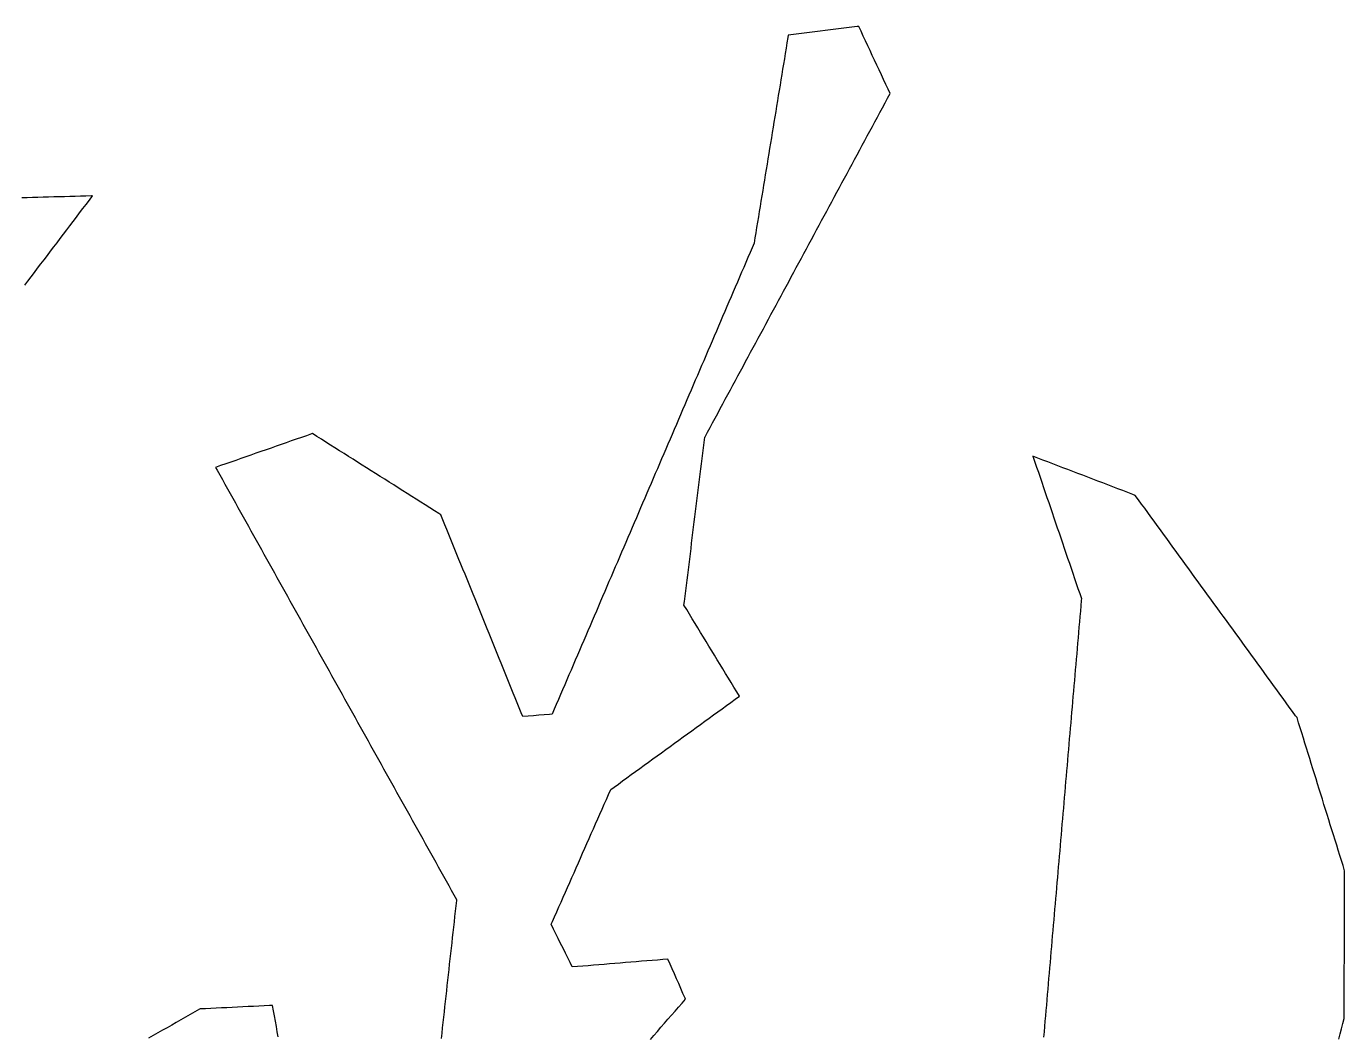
# Model space of a CAD drawing. Header units: millimetres. Extents: x 230 to 3347, y 514 to 5196.
# Drawn here: x 2617.4 to 2864, y 3527.3 to 3716.2 of the extents above; entities that cross this region are included whole.
import ezdxf

# ---------------------------------------------------------------- set-up
doc = ezdxf.new("R2010")
doc.units = ezdxf.units.MM
doc.layers.add('ALL_ISLANDS', color=7, linetype='Continuous')
doc.layers.add('OUTLINE_ISLAND_01', color=7, linetype='Continuous')

msp = doc.modelspace()

# ---------------------------------------------------------------- linework, layer by layer
at = {"layer": 'ALL_ISLANDS'}
for points in [[(2734.1385, 3526.5544), (2734.7946, 3527.309), (2735.4507, 3528.0637), (2736.1068, 3528.8183), (2736.763, 3529.573), (2737.4191, 3530.3276), (2738.0752, 3531.0823), (2738.7314, 3531.8369), (2739.3875, 3532.5916), (2740.0436, 3533.3462), (2740.6997, 3534.1009), (2740.6312, 3534.2561), (2740.2271, 3535.1709), (2739.8231, 3536.0856), (2739.4191, 3537.0004), (2739.0151, 3537.9151), (2738.611, 3538.8299), (2738.207, 3539.7446), (2737.803, 3540.6594), (2737.3989, 3541.5741), (2736.4458, 3541.4961), (2735.4491, 3541.4146), (2734.4525, 3541.3331), (2733.4558, 3541.2516), (2732.4591, 3541.17), (2731.4625, 3541.0885), (2730.4658, 3541.007), (2729.4691, 3540.9255), (2728.4724, 3540.8439), (2727.4758, 3540.7624), (2726.4791, 3540.6809), (2725.4824, 3540.5993), (2724.4858, 3540.5178), (2723.4891, 3540.4363), (2722.4924, 3540.3548), (2721.4958, 3540.2732), (2720.4991, 3540.1917), (2719.5024, 3540.1102), (2719.1026, 3540.9234), (2718.6615, 3541.8208), (2718.2203, 3542.7182), (2717.7791, 3543.6157), (2717.3379, 3544.5131), (2716.8968, 3545.4105), (2716.4556, 3546.3079), (2716.0144, 3547.2053), (2715.5733, 3548.1028), (2715.7979, 3548.6117), (2716.2019, 3549.5265), (2716.6058, 3550.4413), (2717.0097, 3551.356), (2717.4136, 3552.2708), (2717.8175, 3553.1856), (2718.2214, 3554.1004), (2718.6253, 3555.0152), (2719.0292, 3555.93), (2719.4331, 3556.8448), (2719.8371, 3557.7596), (2720.241, 3558.6744), (2720.6449, 3559.5892), (2721.0488, 3560.504), (2721.4527, 3561.4188), (2721.8566, 3562.3336), (2722.2605, 3563.2484), (2722.6644, 3564.1632), (2723.0683, 3565.078), (2723.4723, 3565.9928), (2723.8762, 3566.9076), (2724.2801, 3567.8224), (2724.684, 3568.7372), (2725.0879, 3569.652), (2725.4918, 3570.5668), (2725.8957, 3571.4816), (2726.2996, 3572.3964), (2726.7035, 3573.3112), (2727.3207, 3573.7596), (2728.1298, 3574.3473), (2728.9389, 3574.935), (2729.7479, 3575.5227), (2730.557, 3576.1104), (2731.3661, 3576.6981), (2732.1751, 3577.2859), (2732.9842, 3577.8736), (2733.7933, 3578.4613), (2734.6023, 3579.049), (2735.4114, 3579.6367), (2736.2205, 3580.2244), (2737.0295, 3580.8122), (2737.8386, 3581.3999), (2738.6477, 3581.9876), (2739.4567, 3582.5753), (2740.2658, 3583.163), (2741.0749, 3583.7508), (2741.8839, 3584.3385), (2742.693, 3584.9262), (2743.5021, 3585.5139), (2744.3111, 3586.1016), (2745.1202, 3586.6893), (2745.9293, 3587.2771), (2746.7383, 3587.8648), (2747.5474, 3588.4525), (2748.3565, 3589.0402), (2749.1655, 3589.6279), (2749.9746, 3590.2156), (2750.7837, 3590.8034), (2750.2863, 3591.6205), (2749.7663, 3592.4747), (2749.2464, 3593.3289), (2748.7264, 3594.183), (2748.2064, 3595.0372), (2747.6865, 3595.8914), (2747.1665, 3596.7456), (2746.6465, 3597.5998), (2746.1266, 3598.454), (2745.6066, 3599.3082), (2745.0866, 3600.1624), (2744.5667, 3601.0166), (2744.0467, 3601.8707), (2743.5267, 3602.7249), (2743.0068, 3603.5791), (2742.4868, 3604.4333), (2741.9669, 3605.2875), (2741.4469, 3606.1417), (2740.9269, 3606.9959), (2740.407, 3607.8501), (2740.4901, 3608.5177), (2740.6136, 3609.51), (2740.7372, 3610.5023), (2740.8607, 3611.4947), (2740.9843, 3612.487), (2741.1078, 3613.4794), (2741.2314, 3614.4717), (2741.3549, 3615.464), (2741.4785, 3616.4564), (2741.602, 3617.4487), (2741.7256, 3618.4411), (2741.8491, 3619.4334), (2741.9727, 3620.4257), (2742.0962, 3621.4181), (2742.2197, 3622.4104), (2742.3433, 3623.4027), (2742.4668, 3624.3951), (2742.5904, 3625.3874), (2742.7139, 3626.3798), (2742.8375, 3627.3721), (2742.961, 3628.3644), (2743.0846, 3629.3568), (2743.2081, 3630.3491), (2743.3317, 3631.3415), (2743.4552, 3632.3338), (2743.5788, 3633.3261), (2743.7023, 3634.3185), (2743.8259, 3635.3108), (2743.9494, 3636.3032), (2744.073, 3637.2955), (2744.1965, 3638.2878), (2744.32, 3639.2802), (2744.3491, 3639.334), (2744.8235, 3640.2143), (2745.2979, 3641.0947), (2745.7723, 3641.975), (2746.2467, 3642.8553), (2746.721, 3643.7356), (2747.1954, 3644.6159), (2747.6698, 3645.4962), (2748.1442, 3646.3765), (2748.6186, 3647.2568), (2749.093, 3648.1371), (2749.5674, 3649.0175), (2750.0418, 3649.8978), (2750.5162, 3650.7781), (2750.9906, 3651.6584), (2751.465, 3652.5387), (2751.9394, 3653.419), (2752.4138, 3654.2993), (2752.8882, 3655.1796), (2753.3626, 3656.06), (2753.837, 3656.9403), (2754.3114, 3657.8206), (2754.7858, 3658.7009), (2755.2602, 3659.5812), (2755.7346, 3660.4615), (2756.209, 3661.3418), (2756.6833, 3662.2221), (2757.1577, 3663.1025), (2757.6321, 3663.9828), (2758.1065, 3664.8631), (2758.5809, 3665.7434), (2759.0553, 3666.6237), (2759.5297, 3667.504), (2760.0041, 3668.3843), (2760.4785, 3669.2646), (2760.9529, 3670.1449), (2761.4273, 3671.0253), (2761.9017, 3671.9056), (2762.3761, 3672.7859), (2762.8505, 3673.6662), (2763.3249, 3674.5465), (2763.7993, 3675.4268), (2764.2737, 3676.3071), (2764.7481, 3677.1874), (2765.2225, 3678.0678), (2765.6969, 3678.9481), (2766.1712, 3679.8284), (2766.6456, 3680.7087), (2767.12, 3681.589), (2767.5944, 3682.4693), (2768.0688, 3683.3496), (2768.5432, 3684.2299), (2769.0176, 3685.1103), (2769.492, 3685.9906), (2769.9664, 3686.8709), (2770.4408, 3687.7512), (2770.9152, 3688.6315), (2771.3896, 3689.5118), (2771.864, 3690.3921), (2772.3384, 3691.2724), (2772.8128, 3692.1528), (2773.2872, 3693.0331), (2773.7616, 3693.9134), (2774.236, 3694.7937), (2774.7104, 3695.674), (2775.1848, 3696.5543), (2775.6592, 3697.4346), (2776.1335, 3698.3149), (2776.6079, 3699.1952), (2777.0823, 3700.0756), (2777.5567, 3700.9559), (2778.0311, 3701.8362), (2778.5055, 3702.7165), (2778.9799, 3703.5968), (2778.6087, 3704.3932), (2778.1861, 3705.2995), (2777.7636, 3706.2059), (2777.3411, 3707.1123), (2776.9186, 3708.0186), (2776.4961, 3708.925), (2776.0736, 3709.8313), (2775.651, 3710.7377), (2775.2285, 3711.644), (2774.806, 3712.5504), (2774.3835, 3713.4567), (2773.961, 3714.3631), (2773.5385, 3715.2695), (2773.1159, 3716.1758), (2772.8126, 3716.1378), (2771.8204, 3716.0133), (2770.8282, 3715.8889), (2769.836, 3715.7644), (2768.8437, 3715.64), (2767.8515, 3715.5155), (2766.8593, 3715.3911), (2765.8671, 3715.2667), (2764.8748, 3715.1422), (2763.8826, 3715.0178), (2762.8904, 3714.8933), (2761.8981, 3714.7689), (2760.9059, 3714.6444), (2759.9137, 3714.52), (2759.838, 3714.0586), (2759.676, 3713.0718), (2759.514, 3712.085), (2759.352, 3711.0982), (2759.1901, 3710.1114), (2759.0281, 3709.1247), (2758.8661, 3708.1379), (2758.7042, 3707.1511), (2758.5422, 3706.1643), (2758.3802, 3705.1775), (2758.2182, 3704.1907), (2758.0563, 3703.2039), (2757.8943, 3702.2171), (2757.7323, 3701.2303), (2757.5703, 3700.2435), (2757.4084, 3699.2567), (2757.2464, 3698.2699), (2757.0844, 3697.2831), (2756.9225, 3696.2963), (2756.7605, 3695.3095), (2756.5985, 3694.3227), (2756.4365, 3693.3359), (2756.2746, 3692.3491), (2756.1126, 3691.3623), (2755.9506, 3690.3755), (2755.7886, 3689.3887), (2755.6267, 3688.402), (2755.4647, 3687.4152), (2755.3027, 3686.4284), (2755.1408, 3685.4416), (2754.9788, 3684.4548), (2754.8168, 3683.468), (2754.6548, 3682.4812), (2754.4929, 3681.4944), (2754.3309, 3680.5076), (2754.1689, 3679.5208), (2754.0069, 3678.534), (2753.845, 3677.5472), (2753.683, 3676.5604), (2753.521, 3675.5736), (2753.1625, 3674.7371), (2752.7686, 3673.8179), (2752.3747, 3672.8988), (2751.9807, 3671.9797), (2751.5868, 3671.0605), (2751.1929, 3670.1414), (2750.7989, 3669.2222), (2750.405, 3668.3031), (2750.0111, 3667.3839), (2749.6172, 3666.4648), (2749.2232, 3665.5457), (2748.8293, 3664.6265), (2748.4354, 3663.7074), (2748.0415, 3662.7882), (2747.6475, 3661.8691), (2747.2536, 3660.95), (2746.8597, 3660.0308), (2746.4658, 3659.1117), (2746.0718, 3658.1925), (2745.6779, 3657.2734), (2745.284, 3656.3542), (2744.89, 3655.4351), (2744.4961, 3654.516), (2744.1022, 3653.5968), (2743.7083, 3652.6777), (2743.3143, 3651.7585), (2742.9204, 3650.8394), (2742.5265, 3649.9203), (2742.1326, 3649.0011), (2741.7386, 3648.082), (2741.3447, 3647.1628), (2740.9508, 3646.2437), (2740.5569, 3645.3245), (2740.1629, 3644.4054), (2739.769, 3643.4863), (2739.3751, 3642.5671), (2738.9811, 3641.648), (2738.5872, 3640.7288), (2738.1933, 3639.8097), (2737.7994, 3638.8905), (2737.4054, 3637.9714), (2737.0115, 3637.0523), (2736.6176, 3636.1331), (2736.2237, 3635.214), (2735.8297, 3634.2948), (2735.4358, 3633.3757), (2735.0419, 3632.4566), (2734.648, 3631.5374), (2734.254, 3630.6183), (2733.8601, 3629.6991), (2733.4662, 3628.78), (2733.0723, 3627.8608), (2732.6783, 3626.9417), (2732.2844, 3626.0226), (2731.8905, 3625.1034), (2731.4965, 3624.1843), (2731.1026, 3623.2651), (2730.7087, 3622.346), (2730.3148, 3621.4269), (2729.9208, 3620.5077), (2729.5269, 3619.5886), (2729.133, 3618.6694), (2728.7391, 3617.7503), (2728.3451, 3616.8311), (2727.9512, 3615.912), (2727.5573, 3614.9929), (2727.1634, 3614.0737), (2726.7694, 3613.1546), (2726.3755, 3612.2354), (2725.9816, 3611.3163), (2725.5876, 3610.3971), (2725.1937, 3609.478), (2724.7998, 3608.5589), (2724.4059, 3607.6397), (2724.0119, 3606.7206), (2723.618, 3605.8014), (2723.2241, 3604.8823), (2722.8302, 3603.9632), (2722.4362, 3603.044), (2722.0423, 3602.1249), (2721.6484, 3601.2057), (2721.2545, 3600.2866), (2720.8605, 3599.3674), (2720.4666, 3598.4483), (2720.0727, 3597.5292), (2719.6787, 3596.61), (2719.2848, 3595.6909), (2718.8909, 3594.7717), (2718.497, 3593.8526), (2718.103, 3592.9335), (2717.7091, 3592.0143), (2717.3152, 3591.0952), (2716.9213, 3590.176), (2716.5273, 3589.2569), (2716.1334, 3588.3377), (2715.7395, 3587.4186), (2715.2339, 3587.3787), (2714.237, 3587.3), (2713.2401, 3587.2213), (2712.2432, 3587.1426), (2711.2463, 3587.0638), (2710.2494, 3586.9851), (2709.9665, 3587.6822), (2709.5905, 3588.6088), (2709.2145, 3589.5355), (2708.8385, 3590.4621), (2708.4625, 3591.3887), (2708.0865, 3592.3153), (2707.7105, 3593.2419), (2707.3345, 3594.1686), (2706.9585, 3595.0952), (2706.5825, 3596.0218), (2706.2065, 3596.9484), (2705.8305, 3597.875), (2705.4545, 3598.8017), (2705.0785, 3599.7283), (2704.7025, 3600.6549), (2704.3265, 3601.5815), (2703.9505, 3602.5081), (2703.5745, 3603.4348), (2703.1985, 3604.3614), (2702.8225, 3605.288), (2702.4465, 3606.2146), (2702.0705, 3607.1412), (2701.6945, 3608.0679), (2701.3185, 3608.9945), (2700.9425, 3609.9211), (2700.5665, 3610.8477), (2700.1905, 3611.7743), (2699.8145, 3612.701), (2699.4385, 3613.6276), (2699.0625, 3614.5542), (2698.6865, 3615.4808), (2698.3105, 3616.4074), (2697.9345, 3617.3341), (2697.5585, 3618.2607), (2697.1825, 3619.1873), (2696.8065, 3620.1139), (2696.4305, 3621.0405), (2696.0546, 3621.9672), (2695.6786, 3622.8938), (2695.3026, 3623.8204), (2694.9266, 3624.747), (2694.5514, 3624.9841), (2693.7061, 3625.5184), (2692.8608, 3626.0527), (2692.0155, 3626.587), (2691.1702, 3627.1213), (2690.3249, 3627.6556), (2689.4796, 3628.1899), (2688.6343, 3628.7241), (2687.789, 3629.2584), (2686.9437, 3629.7927), (2686.0984, 3630.327), (2685.2531, 3630.8613), (2684.4078, 3631.3956), (2683.5625, 3631.9299), (2682.7172, 3632.4642), (2681.8719, 3632.9985), (2681.0266, 3633.5327), (2680.1813, 3634.067), (2679.336, 3634.6013), (2678.4907, 3635.1356), (2677.6454, 3635.6699), (2676.8001, 3636.2042), (2675.9548, 3636.7385), (2675.1095, 3637.2728), (2674.2642, 3637.8071), (2673.4189, 3638.3413), (2672.5736, 3638.8756), (2671.7283, 3639.4099), (2670.883, 3639.9442), (2670.7083, 3639.8833), (2669.7641, 3639.5539), (2668.8199, 3639.2245), (2667.8757, 3638.8952), (2666.9315, 3638.5658), (2665.9873, 3638.2364), (2665.0431, 3637.9071), (2664.0989, 3637.5777), (2663.1547, 3637.2483), (2662.2105, 3636.919), (2661.2663, 3636.5896), (2660.3221, 3636.2602), (2659.3778, 3635.9309), (2658.4336, 3635.6015), (2657.4894, 3635.2721), (2656.5452, 3634.9428), (2655.601, 3634.6134), (2654.6568, 3634.2841), (2653.7126, 3633.9547), (2652.7684, 3633.6253), (2653.0597, 3633.1026), (2653.5466, 3632.2291), (2654.0334, 3631.3556), (2654.5202, 3630.4821), (2655.007, 3629.6086), (2655.4939, 3628.7351), (2655.9807, 3627.8616), (2656.4675, 3626.9881), (2656.9543, 3626.1146), (2657.4412, 3625.2411), (2657.928, 3624.3676), (2658.4148, 3623.4941), (2658.9016, 3622.6206), (2659.3885, 3621.7471), (2659.8753, 3620.8736), (2660.3621, 3620.0001), (2660.8489, 3619.1266), (2661.3357, 3618.2531), (2661.8226, 3617.3796), (2662.3094, 3616.5061), (2662.7962, 3615.6326), (2663.283, 3614.7591), (2663.7699, 3613.8856), (2664.2567, 3613.0121), (2664.7435, 3612.1386), (2665.2303, 3611.2651), (2665.7172, 3610.3916), (2666.204, 3609.5181), (2666.6908, 3608.6446), (2667.1776, 3607.7711), (2667.6645, 3606.8976), (2668.1513, 3606.0241), (2668.6381, 3605.1506), (2669.1249, 3604.2771), (2669.6118, 3603.4036), (2670.0986, 3602.5301), (2670.5854, 3601.6566), (2671.0722, 3600.7831), (2671.5591, 3599.9096), (2672.0459, 3599.0361), (2672.5327, 3598.1626), (2673.0195, 3597.2891), (2673.5064, 3596.4156), (2673.9932, 3595.5421), (2674.48, 3594.6686), (2674.9668, 3593.7951), (2675.4537, 3592.9216), (2675.9405, 3592.0481), (2676.4273, 3591.1746), (2676.9141, 3590.3011), (2677.4009, 3589.4276), (2677.8878, 3588.5541), (2678.3746, 3587.6806), (2678.8614, 3586.8071), (2679.3482, 3585.9336), (2679.8351, 3585.0601), (2680.3219, 3584.1866), (2680.8087, 3583.3131), (2681.2955, 3582.4396), (2681.7824, 3581.5661), (2682.2692, 3580.6926), (2682.756, 3579.8191), (2683.2428, 3578.9456), (2683.7297, 3578.0721), (2684.2165, 3577.1986), (2684.7033, 3576.3251), (2685.1901, 3575.4516), (2685.677, 3574.5781), (2686.1638, 3573.7046), (2686.6506, 3572.8311), (2687.1374, 3571.9576), (2687.6243, 3571.0841), (2688.1111, 3570.2106), (2688.5979, 3569.3371), (2689.0847, 3568.4636), (2689.5716, 3567.5901), (2690.0584, 3566.7166), (2690.5452, 3565.8431), (2691.032, 3564.9696), (2691.5189, 3564.0961), (2692.0057, 3563.2226), (2692.4925, 3562.3491), (2692.9793, 3561.4756), (2693.4661, 3560.6021), (2693.953, 3559.7286), (2694.4398, 3558.8551), (2694.9266, 3557.9816), (2695.4134, 3557.1081), (2695.9003, 3556.2346), (2696.3871, 3555.3611), (2696.8739, 3554.4876), (2697.3607, 3553.6141), (2697.8476, 3552.7406), (2697.8273, 3552.5574), (2697.7171, 3551.5635), (2697.607, 3550.5695), (2697.4969, 3549.5756), (2697.3868, 3548.5817), (2697.2767, 3547.5878), (2697.1666, 3546.5939), (2697.0564, 3545.6), (2696.9463, 3544.606), (2696.8362, 3543.6121), (2696.7261, 3542.6182), (2696.616, 3541.6243), (2696.5058, 3540.6304), (2696.3957, 3539.6364), (2696.2856, 3538.6425), (2696.1755, 3537.6486), (2696.0654, 3536.6547), (2695.9553, 3535.6608), (2695.8451, 3534.6668), (2695.735, 3533.6729), (2695.6249, 3532.679), (2695.5148, 3531.6851), (2695.4047, 3530.6912), (2695.2946, 3529.6973), (2695.1844, 3528.7033), (2695.0743, 3527.7094), (2694.9642, 3526.7155)], [(2617.0621, 3667.7131), (2617.6663, 3668.5099), (2618.2706, 3669.3066), (2618.8749, 3670.1034), (2619.4792, 3670.9002), (2620.0835, 3671.6969), (2620.6878, 3672.4937), (2621.292, 3673.2905), (2621.8963, 3674.0873), (2622.5006, 3674.884), (2623.1049, 3675.6808), (2623.7092, 3676.4776), (2624.3134, 3677.2743), (2624.9177, 3678.0711), (2625.522, 3678.8679), (2626.1263, 3679.6647), (2626.7306, 3680.4614), (2627.3349, 3681.2582), (2627.9391, 3682.055), (2628.5434, 3682.8517), (2629.1477, 3683.6485), (2629.752, 3684.4453), (2629.5226, 3684.4387), (2628.523, 3684.4099), (2627.5234, 3684.3811), (2626.5238, 3684.3524), (2625.5242, 3684.3236), (2624.5247, 3684.2948), (2623.5251, 3684.2661), (2622.5255, 3684.2373), (2621.5259, 3684.2085), (2620.5263, 3684.1797), (2619.5267, 3684.151), (2618.5271, 3684.1222), (2617.5276, 3684.0934), (2616.528, 3684.0647)], [(2862.9619, 3526.6119), (2863.2054, 3527.5818), (2863.4489, 3528.5517), (2863.6925, 3529.5216), (2863.936, 3530.4915), (2863.938, 3531.1072), (2863.9413, 3532.1072), (2863.9445, 3533.1072), (2863.9478, 3534.1072), (2863.9511, 3535.1072), (2863.9543, 3536.1072), (2863.9576, 3537.1072), (2863.9609, 3538.1072), (2863.9642, 3539.1072), (2863.9674, 3540.1072), (2863.9707, 3541.1072), (2863.974, 3542.1072), (2863.9773, 3543.1072), (2863.9805, 3544.1072), (2863.9838, 3545.1072), (2863.9871, 3546.1072), (2863.9903, 3547.1071), (2863.9936, 3548.1071), (2863.9969, 3549.1071), (2864.0002, 3550.1071), (2864.0034, 3551.1071), (2864.0067, 3552.1071), (2864.01, 3553.1071), (2864.0133, 3554.1071), (2864.0165, 3555.1071), (2864.0198, 3556.1071), (2864.0231, 3557.1071), (2864.0263, 3558.1071), (2864.0192, 3558.1301), (2863.7226, 3559.0851), (2863.426, 3560.0401), (2863.1294, 3560.9952), (2862.8328, 3561.9502), (2862.5362, 3562.9052), (2862.2396, 3563.8602), (2861.943, 3564.8152), (2861.6464, 3565.7702), (2861.3498, 3566.7252), (2861.0532, 3567.6802), (2860.7566, 3568.6352), (2860.46, 3569.5902), (2860.1635, 3570.5452), (2859.8669, 3571.5002), (2859.5703, 3572.4552), (2859.2737, 3573.4102), (2858.9771, 3574.3652), (2858.6805, 3575.3202), (2858.3839, 3576.2752), (2858.0873, 3577.2302), (2857.7907, 3578.1852), (2857.4941, 3579.1402), (2857.1975, 3580.0952), (2856.9009, 3581.0502), (2856.6043, 3582.0052), (2856.3077, 3582.9602), (2856.0111, 3583.9152), (2855.7145, 3584.8702), (2855.4179, 3585.8252), (2855.1213, 3586.7802), (2854.8542, 3587.1474), (2854.2659, 3587.956), (2853.6776, 3588.7646), (2853.0892, 3589.5733), (2852.5009, 3590.3819), (2851.9126, 3591.1905), (2851.3243, 3591.9991), (2850.7359, 3592.8078), (2850.1476, 3593.6164), (2849.5593, 3594.425), (2848.971, 3595.2336), (2848.3826, 3596.0423), (2847.7943, 3596.8509), (2847.206, 3597.6595), (2846.6177, 3598.4681), (2846.0293, 3599.2768), (2845.441, 3600.0854), (2844.8527, 3600.894), (2844.2644, 3601.7026), (2843.676, 3602.5113), (2843.0877, 3603.3199), (2842.4994, 3604.1285), (2841.9111, 3604.9371), (2841.3228, 3605.7458), (2840.7344, 3606.5544), (2840.1461, 3607.363), (2839.5578, 3608.1716), (2838.9695, 3608.9803), (2838.3811, 3609.7889), (2837.7928, 3610.5975), (2837.2045, 3611.4061), (2836.6162, 3612.2148), (2836.0278, 3613.0234), (2835.4395, 3613.832), (2834.8512, 3614.6406), (2834.2629, 3615.4493), (2833.6745, 3616.2579), (2833.0862, 3617.0665), (2832.4979, 3617.8751), (2831.9096, 3618.6838), (2831.3212, 3619.4924), (2830.7329, 3620.301), (2830.1446, 3621.1096), (2829.5563, 3621.9183), (2828.9679, 3622.7269), (2828.3796, 3623.5355), (2827.7913, 3624.3441), (2827.203, 3625.1528), (2826.6146, 3625.9614), (2826.0263, 3626.77), (2825.438, 3627.5786), (2824.8497, 3628.3873), (2824.3804, 3628.5667), (2823.4464, 3628.9238), (2822.5123, 3629.2809), (2821.5782, 3629.638), (2820.6442, 3629.9951), (2819.7101, 3630.3522), (2818.7761, 3630.7093), (2817.842, 3631.0664), (2816.9079, 3631.4235), (2815.9739, 3631.7806), (2815.0398, 3632.1378), (2814.1057, 3632.4949), (2813.1717, 3632.852), (2812.2376, 3633.2091), (2811.3036, 3633.5662), (2810.3695, 3633.9233), (2809.4354, 3634.2804), (2808.5014, 3634.6375), (2807.5673, 3634.9946), (2806.6332, 3635.3517), (2805.6992, 3635.7089), (2805.7474, 3635.5673), (2806.07, 3634.6208), (2806.3925, 3633.6742), (2806.7151, 3632.7277), (2807.0376, 3631.7811), (2807.3602, 3630.8346), (2807.6828, 3629.888), (2808.0053, 3628.9415), (2808.3279, 3627.9949), (2808.6504, 3627.0484), (2808.973, 3626.1018), (2809.2955, 3625.1553), (2809.6181, 3624.2087), (2809.9407, 3623.2622), (2810.2632, 3622.3156), (2810.5858, 3621.3691), (2810.9083, 3620.4225), (2811.2309, 3619.476), (2811.5534, 3618.5294), (2811.876, 3617.5829), (2812.1986, 3616.6363), (2812.5211, 3615.6898), (2812.8437, 3614.7432), (2813.1662, 3613.7967), (2813.4888, 3612.8501), (2813.8113, 3611.9036), (2814.1339, 3610.957), (2814.4565, 3610.0105), (2814.779, 3609.0639), (2814.7474, 3608.6974), (2814.6614, 3607.7011), (2814.5755, 3606.7048), (2814.4895, 3605.7085), (2814.4036, 3604.7122), (2814.3177, 3603.7159), (2814.2317, 3602.7196), (2814.1458, 3601.7233), (2814.0598, 3600.727), (2813.9739, 3599.7307), (2813.8879, 3598.7344), (2813.802, 3597.7381), (2813.716, 3596.7418), (2813.6301, 3595.7455), (2813.5441, 3594.7492), (2813.4582, 3593.7529), (2813.3722, 3592.7566), (2813.2863, 3591.7603), (2813.2003, 3590.764), (2813.1144, 3589.7677), (2813.0284, 3588.7714), (2812.9425, 3587.7751), (2812.8565, 3586.7788), (2812.7706, 3585.7825), (2812.6846, 3584.7862), (2812.5987, 3583.7899), (2812.5127, 3582.7936), (2812.4268, 3581.7973), (2812.3408, 3580.801), (2812.2549, 3579.8047), (2812.1689, 3578.8084), (2812.083, 3577.8121), (2811.997, 3576.8158), (2811.9111, 3575.8195), (2811.8251, 3574.8232), (2811.7392, 3573.8269), (2811.6533, 3572.8306), (2811.5673, 3571.8343), (2811.4814, 3570.838), (2811.3954, 3569.8417), (2811.3095, 3568.8454), (2811.2235, 3567.8491), (2811.1376, 3566.8528), (2811.0516, 3565.8565), (2810.9657, 3564.8602), (2810.8797, 3563.8639), (2810.7938, 3562.8676), (2810.7078, 3561.8713), (2810.6219, 3560.875), (2810.5359, 3559.8787), (2810.45, 3558.8824), (2810.364, 3557.8862), (2810.2781, 3556.8899), (2810.1921, 3555.8936), (2810.1062, 3554.8973), (2810.0202, 3553.901), (2809.9343, 3552.9047), (2809.8483, 3551.9084), (2809.7624, 3550.9121), (2809.6764, 3549.9158), (2809.5905, 3548.9195), (2809.5045, 3547.9232), (2809.4186, 3546.9269), (2809.3326, 3545.9306), (2809.2467, 3544.9343), (2809.1607, 3543.938), (2809.0748, 3542.9417), (2808.9889, 3541.9454), (2808.9029, 3540.9491), (2808.817, 3539.9528), (2808.731, 3538.9565), (2808.6451, 3537.9602), (2808.5591, 3536.9639), (2808.4732, 3535.9676), (2808.3872, 3534.9713), (2808.3013, 3533.975), (2808.2153, 3532.9787), (2808.1294, 3531.9824), (2808.0434, 3530.9861), (2807.9575, 3529.9898), (2807.8715, 3528.9935), (2807.7856, 3527.9972), (2807.6996, 3527.0009)], [(2664.5078, 3527.013), (2664.3226, 3527.9957), (2664.1374, 3528.9784), (2663.9522, 3529.9611), (2663.767, 3530.9438), (2663.5818, 3531.9265), (2663.3966, 3532.9092), (2662.8802, 3532.884), (2661.8814, 3532.8352), (2660.8826, 3532.7865), (2659.8838, 3532.7377), (2658.8849, 3532.689), (2657.8861, 3532.6402), (2656.8873, 3532.5915), (2655.8885, 3532.5427), (2654.8897, 3532.494), (2653.8909, 3532.4452), (2652.8921, 3532.3965), (2651.8933, 3532.3477), (2650.8945, 3532.299), (2649.8956, 3532.2502), (2649.7797, 3532.1848), (2648.9087, 3531.6933), (2648.0378, 3531.2019), (2647.1669, 3530.7105), (2646.296, 3530.2191), (2645.4251, 3529.7277), (2644.5541, 3529.2362), (2643.6832, 3528.7448), (2642.8123, 3528.2534), (2641.9414, 3527.762), (2641.0705, 3527.2705), (2640.1995, 3526.7791)]]:
    msp.add_lwpolyline(points, dxfattribs=at)
at = {"layer": 'OUTLINE_ISLAND_01'}
for points in [[(2734.1385, 3526.5544), (2734.7946, 3527.309), (2735.4507, 3528.0637), (2736.1068, 3528.8183), (2736.763, 3529.573), (2737.4191, 3530.3276), (2738.0752, 3531.0823), (2738.7314, 3531.8369), (2739.3875, 3532.5916), (2740.0436, 3533.3462), (2740.6997, 3534.1009), (2740.6312, 3534.2561), (2740.2271, 3535.1709), (2739.8231, 3536.0856), (2739.4191, 3537.0004), (2739.0151, 3537.9151), (2738.611, 3538.8299), (2738.207, 3539.7446), (2737.803, 3540.6594), (2737.3989, 3541.5741), (2736.4458, 3541.4961), (2735.4491, 3541.4146), (2734.4525, 3541.3331), (2733.4558, 3541.2516), (2732.4591, 3541.17), (2731.4625, 3541.0885), (2730.4658, 3541.007), (2729.4691, 3540.9255), (2728.4724, 3540.8439), (2727.4758, 3540.7624), (2726.4791, 3540.6809), (2725.4824, 3540.5993), (2724.4858, 3540.5178), (2723.4891, 3540.4363), (2722.4924, 3540.3548), (2721.4958, 3540.2732), (2720.4991, 3540.1917), (2719.5024, 3540.1102), (2719.1026, 3540.9234), (2718.6615, 3541.8208), (2718.2203, 3542.7182), (2717.7791, 3543.6157), (2717.3379, 3544.5131), (2716.8968, 3545.4105), (2716.4556, 3546.3079), (2716.0144, 3547.2053), (2715.5733, 3548.1028), (2715.7979, 3548.6117), (2716.2019, 3549.5265), (2716.6058, 3550.4413), (2717.0097, 3551.356), (2717.4136, 3552.2708), (2717.8175, 3553.1856), (2718.2214, 3554.1004), (2718.6253, 3555.0152), (2719.0292, 3555.93), (2719.4331, 3556.8448), (2719.8371, 3557.7596), (2720.241, 3558.6744), (2720.6449, 3559.5892), (2721.0488, 3560.504), (2721.4527, 3561.4188), (2721.8566, 3562.3336), (2722.2605, 3563.2484), (2722.6644, 3564.1632), (2723.0683, 3565.078), (2723.4723, 3565.9928), (2723.8762, 3566.9076), (2724.2801, 3567.8224), (2724.684, 3568.7372), (2725.0879, 3569.652), (2725.4918, 3570.5668), (2725.8957, 3571.4816), (2726.2996, 3572.3964), (2726.7035, 3573.3112), (2727.3207, 3573.7596), (2728.1298, 3574.3473), (2728.9389, 3574.935), (2729.7479, 3575.5227), (2730.557, 3576.1104), (2731.3661, 3576.6981), (2732.1751, 3577.2859), (2732.9842, 3577.8736), (2733.7933, 3578.4613), (2734.6023, 3579.049), (2735.4114, 3579.6367), (2736.2205, 3580.2244), (2737.0295, 3580.8122), (2737.8386, 3581.3999), (2738.6477, 3581.9876), (2739.4567, 3582.5753), (2740.2658, 3583.163), (2741.0749, 3583.7508), (2741.8839, 3584.3385), (2742.693, 3584.9262), (2743.5021, 3585.5139), (2744.3111, 3586.1016), (2745.1202, 3586.6893), (2745.9293, 3587.2771), (2746.7383, 3587.8648), (2747.5474, 3588.4525), (2748.3565, 3589.0402), (2749.1655, 3589.6279), (2749.9746, 3590.2156), (2750.7837, 3590.8034), (2750.2863, 3591.6205), (2749.7663, 3592.4747), (2749.2464, 3593.3289), (2748.7264, 3594.183), (2748.2064, 3595.0372), (2747.6865, 3595.8914), (2747.1665, 3596.7456), (2746.6465, 3597.5998), (2746.1266, 3598.454), (2745.6066, 3599.3082), (2745.0866, 3600.1624), (2744.5667, 3601.0166), (2744.0467, 3601.8707), (2743.5267, 3602.7249), (2743.0068, 3603.5791), (2742.4868, 3604.4333), (2741.9669, 3605.2875), (2741.4469, 3606.1417), (2740.9269, 3606.9959), (2740.407, 3607.8501), (2740.4901, 3608.5177), (2740.6136, 3609.51), (2740.7372, 3610.5023), (2740.8607, 3611.4947), (2740.9843, 3612.487), (2741.1078, 3613.4794), (2741.2314, 3614.4717), (2741.3549, 3615.464), (2741.4785, 3616.4564), (2741.602, 3617.4487), (2741.7256, 3618.4411), (2741.8491, 3619.4334), (2741.9727, 3620.4257), (2742.0962, 3621.4181), (2742.2197, 3622.4104), (2742.3433, 3623.4027), (2742.4668, 3624.3951), (2742.5904, 3625.3874), (2742.7139, 3626.3798), (2742.8375, 3627.3721), (2742.961, 3628.3644), (2743.0846, 3629.3568), (2743.2081, 3630.3491), (2743.3317, 3631.3415), (2743.4552, 3632.3338), (2743.5788, 3633.3261), (2743.7023, 3634.3185), (2743.8259, 3635.3108), (2743.9494, 3636.3032), (2744.073, 3637.2955), (2744.1965, 3638.2878), (2744.32, 3639.2802), (2744.3491, 3639.334), (2744.8235, 3640.2143), (2745.2979, 3641.0947), (2745.7723, 3641.975), (2746.2467, 3642.8553), (2746.721, 3643.7356), (2747.1954, 3644.6159), (2747.6698, 3645.4962), (2748.1442, 3646.3765), (2748.6186, 3647.2568), (2749.093, 3648.1371), (2749.5674, 3649.0175), (2750.0418, 3649.8978), (2750.5162, 3650.7781), (2750.9906, 3651.6584), (2751.465, 3652.5387), (2751.9394, 3653.419), (2752.4138, 3654.2993), (2752.8882, 3655.1796), (2753.3626, 3656.06), (2753.837, 3656.9403), (2754.3114, 3657.8206), (2754.7858, 3658.7009), (2755.2602, 3659.5812), (2755.7346, 3660.4615), (2756.209, 3661.3418), (2756.6833, 3662.2221), (2757.1577, 3663.1025), (2757.6321, 3663.9828), (2758.1065, 3664.8631), (2758.5809, 3665.7434), (2759.0553, 3666.6237), (2759.5297, 3667.504), (2760.0041, 3668.3843), (2760.4785, 3669.2646), (2760.9529, 3670.1449), (2761.4273, 3671.0253), (2761.9017, 3671.9056), (2762.3761, 3672.7859), (2762.8505, 3673.6662), (2763.3249, 3674.5465), (2763.7993, 3675.4268), (2764.2737, 3676.3071), (2764.7481, 3677.1874), (2765.2225, 3678.0678), (2765.6969, 3678.9481), (2766.1712, 3679.8284), (2766.6456, 3680.7087), (2767.12, 3681.589), (2767.5944, 3682.4693), (2768.0688, 3683.3496), (2768.5432, 3684.2299), (2769.0176, 3685.1103), (2769.492, 3685.9906), (2769.9664, 3686.8709), (2770.4408, 3687.7512), (2770.9152, 3688.6315), (2771.3896, 3689.5118), (2771.864, 3690.3921), (2772.3384, 3691.2724), (2772.8128, 3692.1528), (2773.2872, 3693.0331), (2773.7616, 3693.9134), (2774.236, 3694.7937), (2774.7104, 3695.674), (2775.1848, 3696.5543), (2775.6592, 3697.4346), (2776.1335, 3698.3149), (2776.6079, 3699.1952), (2777.0823, 3700.0756), (2777.5567, 3700.9559), (2778.0311, 3701.8362), (2778.5055, 3702.7165), (2778.9799, 3703.5968), (2778.6087, 3704.3932), (2778.1861, 3705.2995), (2777.7636, 3706.2059), (2777.3411, 3707.1123), (2776.9186, 3708.0186), (2776.4961, 3708.925), (2776.0736, 3709.8313), (2775.651, 3710.7377), (2775.2285, 3711.644), (2774.806, 3712.5504), (2774.3835, 3713.4567), (2773.961, 3714.3631), (2773.5385, 3715.2695), (2773.1159, 3716.1758), (2772.8126, 3716.1378), (2771.8204, 3716.0133), (2770.8282, 3715.8889), (2769.836, 3715.7644), (2768.8437, 3715.64), (2767.8515, 3715.5155), (2766.8593, 3715.3911), (2765.8671, 3715.2667), (2764.8748, 3715.1422), (2763.8826, 3715.0178), (2762.8904, 3714.8933), (2761.8981, 3714.7689), (2760.9059, 3714.6444), (2759.9137, 3714.52), (2759.838, 3714.0586), (2759.676, 3713.0718), (2759.514, 3712.085), (2759.352, 3711.0982), (2759.1901, 3710.1114), (2759.0281, 3709.1247), (2758.8661, 3708.1379), (2758.7042, 3707.1511), (2758.5422, 3706.1643), (2758.3802, 3705.1775), (2758.2182, 3704.1907), (2758.0563, 3703.2039), (2757.8943, 3702.2171), (2757.7323, 3701.2303), (2757.5703, 3700.2435), (2757.4084, 3699.2567), (2757.2464, 3698.2699), (2757.0844, 3697.2831), (2756.9225, 3696.2963), (2756.7605, 3695.3095), (2756.5985, 3694.3227), (2756.4365, 3693.3359), (2756.2746, 3692.3491), (2756.1126, 3691.3623), (2755.9506, 3690.3755), (2755.7886, 3689.3887), (2755.6267, 3688.402), (2755.4647, 3687.4152), (2755.3027, 3686.4284), (2755.1408, 3685.4416), (2754.9788, 3684.4548), (2754.8168, 3683.468), (2754.6548, 3682.4812), (2754.4929, 3681.4944), (2754.3309, 3680.5076), (2754.1689, 3679.5208), (2754.0069, 3678.534), (2753.845, 3677.5472), (2753.683, 3676.5604), (2753.521, 3675.5736), (2753.1625, 3674.7371), (2752.7686, 3673.8179), (2752.3747, 3672.8988), (2751.9807, 3671.9797), (2751.5868, 3671.0605), (2751.1929, 3670.1414), (2750.7989, 3669.2222), (2750.405, 3668.3031), (2750.0111, 3667.3839), (2749.6172, 3666.4648), (2749.2232, 3665.5457), (2748.8293, 3664.6265), (2748.4354, 3663.7074), (2748.0415, 3662.7882), (2747.6475, 3661.8691), (2747.2536, 3660.95), (2746.8597, 3660.0308), (2746.4658, 3659.1117), (2746.0718, 3658.1925), (2745.6779, 3657.2734), (2745.284, 3656.3542), (2744.89, 3655.4351), (2744.4961, 3654.516), (2744.1022, 3653.5968), (2743.7083, 3652.6777), (2743.3143, 3651.7585), (2742.9204, 3650.8394), (2742.5265, 3649.9203), (2742.1326, 3649.0011), (2741.7386, 3648.082), (2741.3447, 3647.1628), (2740.9508, 3646.2437), (2740.5569, 3645.3245), (2740.1629, 3644.4054), (2739.769, 3643.4863), (2739.3751, 3642.5671), (2738.9811, 3641.648), (2738.5872, 3640.7288), (2738.1933, 3639.8097), (2737.7994, 3638.8905), (2737.4054, 3637.9714), (2737.0115, 3637.0523), (2736.6176, 3636.1331), (2736.2237, 3635.214), (2735.8297, 3634.2948), (2735.4358, 3633.3757), (2735.0419, 3632.4566), (2734.648, 3631.5374), (2734.254, 3630.6183), (2733.8601, 3629.6991), (2733.4662, 3628.78), (2733.0723, 3627.8608), (2732.6783, 3626.9417), (2732.2844, 3626.0226), (2731.8905, 3625.1034), (2731.4965, 3624.1843), (2731.1026, 3623.2651), (2730.7087, 3622.346), (2730.3148, 3621.4269), (2729.9208, 3620.5077), (2729.5269, 3619.5886), (2729.133, 3618.6694), (2728.7391, 3617.7503), (2728.3451, 3616.8311), (2727.9512, 3615.912), (2727.5573, 3614.9929), (2727.1634, 3614.0737), (2726.7694, 3613.1546), (2726.3755, 3612.2354), (2725.9816, 3611.3163), (2725.5876, 3610.3971), (2725.1937, 3609.478), (2724.7998, 3608.5589), (2724.4059, 3607.6397), (2724.0119, 3606.7206), (2723.618, 3605.8014), (2723.2241, 3604.8823), (2722.8302, 3603.9632), (2722.4362, 3603.044), (2722.0423, 3602.1249), (2721.6484, 3601.2057), (2721.2545, 3600.2866), (2720.8605, 3599.3674), (2720.4666, 3598.4483), (2720.0727, 3597.5292), (2719.6787, 3596.61), (2719.2848, 3595.6909), (2718.8909, 3594.7717), (2718.497, 3593.8526), (2718.103, 3592.9335), (2717.7091, 3592.0143), (2717.3152, 3591.0952), (2716.9213, 3590.176), (2716.5273, 3589.2569), (2716.1334, 3588.3377), (2715.7395, 3587.4186), (2715.2339, 3587.3787), (2714.237, 3587.3), (2713.2401, 3587.2213), (2712.2432, 3587.1426), (2711.2463, 3587.0638), (2710.2494, 3586.9851), (2709.9665, 3587.6822), (2709.5905, 3588.6088), (2709.2145, 3589.5355), (2708.8385, 3590.4621), (2708.4625, 3591.3887), (2708.0865, 3592.3153), (2707.7105, 3593.2419), (2707.3345, 3594.1686), (2706.9585, 3595.0952), (2706.5825, 3596.0218), (2706.2065, 3596.9484), (2705.8305, 3597.875), (2705.4545, 3598.8017), (2705.0785, 3599.7283), (2704.7025, 3600.6549), (2704.3265, 3601.5815), (2703.9505, 3602.5081), (2703.5745, 3603.4348), (2703.1985, 3604.3614), (2702.8225, 3605.288), (2702.4465, 3606.2146), (2702.0705, 3607.1412), (2701.6945, 3608.0679), (2701.3185, 3608.9945), (2700.9425, 3609.9211), (2700.5665, 3610.8477), (2700.1905, 3611.7743), (2699.8145, 3612.701), (2699.4385, 3613.6276), (2699.0625, 3614.5542), (2698.6865, 3615.4808), (2698.3105, 3616.4074), (2697.9345, 3617.3341), (2697.5585, 3618.2607), (2697.1825, 3619.1873), (2696.8065, 3620.1139), (2696.4305, 3621.0405), (2696.0546, 3621.9672), (2695.6786, 3622.8938), (2695.3026, 3623.8204), (2694.9266, 3624.747), (2694.5514, 3624.9841), (2693.7061, 3625.5184), (2692.8608, 3626.0527), (2692.0155, 3626.587), (2691.1702, 3627.1213), (2690.3249, 3627.6556), (2689.4796, 3628.1899), (2688.6343, 3628.7241), (2687.789, 3629.2584), (2686.9437, 3629.7927), (2686.0984, 3630.327), (2685.2531, 3630.8613), (2684.4078, 3631.3956), (2683.5625, 3631.9299), (2682.7172, 3632.4642), (2681.8719, 3632.9985), (2681.0266, 3633.5327), (2680.1813, 3634.067), (2679.336, 3634.6013), (2678.4907, 3635.1356), (2677.6454, 3635.6699), (2676.8001, 3636.2042), (2675.9548, 3636.7385), (2675.1095, 3637.2728), (2674.2642, 3637.8071), (2673.4189, 3638.3413), (2672.5736, 3638.8756), (2671.7283, 3639.4099), (2670.883, 3639.9442), (2670.7083, 3639.8833), (2669.7641, 3639.5539), (2668.8199, 3639.2245), (2667.8757, 3638.8952), (2666.9315, 3638.5658), (2665.9873, 3638.2364), (2665.0431, 3637.9071), (2664.0989, 3637.5777), (2663.1547, 3637.2483), (2662.2105, 3636.919), (2661.2663, 3636.5896), (2660.3221, 3636.2602), (2659.3778, 3635.9309), (2658.4336, 3635.6015), (2657.4894, 3635.2721), (2656.5452, 3634.9428), (2655.601, 3634.6134), (2654.6568, 3634.2841), (2653.7126, 3633.9547), (2652.7684, 3633.6253), (2653.0597, 3633.1026), (2653.5466, 3632.2291), (2654.0334, 3631.3556), (2654.5202, 3630.4821), (2655.007, 3629.6086), (2655.4939, 3628.7351), (2655.9807, 3627.8616), (2656.4675, 3626.9881), (2656.9543, 3626.1146), (2657.4412, 3625.2411), (2657.928, 3624.3676), (2658.4148, 3623.4941), (2658.9016, 3622.6206), (2659.3885, 3621.7471), (2659.8753, 3620.8736), (2660.3621, 3620.0001), (2660.8489, 3619.1266), (2661.3357, 3618.2531), (2661.8226, 3617.3796), (2662.3094, 3616.5061), (2662.7962, 3615.6326), (2663.283, 3614.7591), (2663.7699, 3613.8856), (2664.2567, 3613.0121), (2664.7435, 3612.1386), (2665.2303, 3611.2651), (2665.7172, 3610.3916), (2666.204, 3609.5181), (2666.6908, 3608.6446), (2667.1776, 3607.7711), (2667.6645, 3606.8976), (2668.1513, 3606.0241), (2668.6381, 3605.1506), (2669.1249, 3604.2771), (2669.6118, 3603.4036), (2670.0986, 3602.5301), (2670.5854, 3601.6566), (2671.0722, 3600.7831), (2671.5591, 3599.9096), (2672.0459, 3599.0361), (2672.5327, 3598.1626), (2673.0195, 3597.2891), (2673.5064, 3596.4156), (2673.9932, 3595.5421), (2674.48, 3594.6686), (2674.9668, 3593.7951), (2675.4537, 3592.9216), (2675.9405, 3592.0481), (2676.4273, 3591.1746), (2676.9141, 3590.3011), (2677.4009, 3589.4276), (2677.8878, 3588.5541), (2678.3746, 3587.6806), (2678.8614, 3586.8071), (2679.3482, 3585.9336), (2679.8351, 3585.0601), (2680.3219, 3584.1866), (2680.8087, 3583.3131), (2681.2955, 3582.4396), (2681.7824, 3581.5661), (2682.2692, 3580.6926), (2682.756, 3579.8191), (2683.2428, 3578.9456), (2683.7297, 3578.0721), (2684.2165, 3577.1986), (2684.7033, 3576.3251), (2685.1901, 3575.4516), (2685.677, 3574.5781), (2686.1638, 3573.7046), (2686.6506, 3572.8311), (2687.1374, 3571.9576), (2687.6243, 3571.0841), (2688.1111, 3570.2106), (2688.5979, 3569.3371), (2689.0847, 3568.4636), (2689.5716, 3567.5901), (2690.0584, 3566.7166), (2690.5452, 3565.8431), (2691.032, 3564.9696), (2691.5189, 3564.0961), (2692.0057, 3563.2226), (2692.4925, 3562.3491), (2692.9793, 3561.4756), (2693.4661, 3560.6021), (2693.953, 3559.7286), (2694.4398, 3558.8551), (2694.9266, 3557.9816), (2695.4134, 3557.1081), (2695.9003, 3556.2346), (2696.3871, 3555.3611), (2696.8739, 3554.4876), (2697.3607, 3553.6141), (2697.8476, 3552.7406), (2697.8273, 3552.5574), (2697.7171, 3551.5635), (2697.607, 3550.5695), (2697.4969, 3549.5756), (2697.3868, 3548.5817), (2697.2767, 3547.5878), (2697.1666, 3546.5939), (2697.0564, 3545.6), (2696.9463, 3544.606), (2696.8362, 3543.6121), (2696.7261, 3542.6182), (2696.616, 3541.6243), (2696.5058, 3540.6304), (2696.3957, 3539.6364), (2696.2856, 3538.6425), (2696.1755, 3537.6486), (2696.0654, 3536.6547), (2695.9553, 3535.6608), (2695.8451, 3534.6668), (2695.735, 3533.6729), (2695.6249, 3532.679), (2695.5148, 3531.6851), (2695.4047, 3530.6912), (2695.2946, 3529.6973), (2695.1844, 3528.7033), (2695.0743, 3527.7094), (2694.9642, 3526.7155)], [(2617.0621, 3667.7131), (2617.6663, 3668.5099), (2618.2706, 3669.3066), (2618.8749, 3670.1034), (2619.4792, 3670.9002), (2620.0835, 3671.6969), (2620.6878, 3672.4937), (2621.292, 3673.2905), (2621.8963, 3674.0873), (2622.5006, 3674.884), (2623.1049, 3675.6808), (2623.7092, 3676.4776), (2624.3134, 3677.2743), (2624.9177, 3678.0711), (2625.522, 3678.8679), (2626.1263, 3679.6647), (2626.7306, 3680.4614), (2627.3349, 3681.2582), (2627.9391, 3682.055), (2628.5434, 3682.8517), (2629.1477, 3683.6485), (2629.752, 3684.4453), (2629.5226, 3684.4387), (2628.523, 3684.4099), (2627.5234, 3684.3811), (2626.5238, 3684.3524), (2625.5242, 3684.3236), (2624.5247, 3684.2948), (2623.5251, 3684.2661), (2622.5255, 3684.2373), (2621.5259, 3684.2085), (2620.5263, 3684.1797), (2619.5267, 3684.151), (2618.5271, 3684.1222), (2617.5276, 3684.0934), (2616.528, 3684.0647)], [(2862.9619, 3526.6119), (2863.2054, 3527.5818), (2863.4489, 3528.5517), (2863.6925, 3529.5216), (2863.936, 3530.4915), (2863.938, 3531.1072), (2863.9413, 3532.1072), (2863.9445, 3533.1072), (2863.9478, 3534.1072), (2863.9511, 3535.1072), (2863.9543, 3536.1072), (2863.9576, 3537.1072), (2863.9609, 3538.1072), (2863.9642, 3539.1072), (2863.9674, 3540.1072), (2863.9707, 3541.1072), (2863.974, 3542.1072), (2863.9773, 3543.1072), (2863.9805, 3544.1072), (2863.9838, 3545.1072), (2863.9871, 3546.1072), (2863.9903, 3547.1071), (2863.9936, 3548.1071), (2863.9969, 3549.1071), (2864.0002, 3550.1071), (2864.0034, 3551.1071), (2864.0067, 3552.1071), (2864.01, 3553.1071), (2864.0133, 3554.1071), (2864.0165, 3555.1071), (2864.0198, 3556.1071), (2864.0231, 3557.1071), (2864.0263, 3558.1071), (2864.0192, 3558.1301), (2863.7226, 3559.0851), (2863.426, 3560.0401), (2863.1294, 3560.9952), (2862.8328, 3561.9502), (2862.5362, 3562.9052), (2862.2396, 3563.8602), (2861.943, 3564.8152), (2861.6464, 3565.7702), (2861.3498, 3566.7252), (2861.0532, 3567.6802), (2860.7566, 3568.6352), (2860.46, 3569.5902), (2860.1635, 3570.5452), (2859.8669, 3571.5002), (2859.5703, 3572.4552), (2859.2737, 3573.4102), (2858.9771, 3574.3652), (2858.6805, 3575.3202), (2858.3839, 3576.2752), (2858.0873, 3577.2302), (2857.7907, 3578.1852), (2857.4941, 3579.1402), (2857.1975, 3580.0952), (2856.9009, 3581.0502), (2856.6043, 3582.0052), (2856.3077, 3582.9602), (2856.0111, 3583.9152), (2855.7145, 3584.8702), (2855.4179, 3585.8252), (2855.1213, 3586.7802), (2854.8542, 3587.1474), (2854.2659, 3587.956), (2853.6776, 3588.7646), (2853.0892, 3589.5733), (2852.5009, 3590.3819), (2851.9126, 3591.1905), (2851.3243, 3591.9991), (2850.7359, 3592.8078), (2850.1476, 3593.6164), (2849.5593, 3594.425), (2848.971, 3595.2336), (2848.3826, 3596.0423), (2847.7943, 3596.8509), (2847.206, 3597.6595), (2846.6177, 3598.4681), (2846.0293, 3599.2768), (2845.441, 3600.0854), (2844.8527, 3600.894), (2844.2644, 3601.7026), (2843.676, 3602.5113), (2843.0877, 3603.3199), (2842.4994, 3604.1285), (2841.9111, 3604.9371), (2841.3228, 3605.7458), (2840.7344, 3606.5544), (2840.1461, 3607.363), (2839.5578, 3608.1716), (2838.9695, 3608.9803), (2838.3811, 3609.7889), (2837.7928, 3610.5975), (2837.2045, 3611.4061), (2836.6162, 3612.2148), (2836.0278, 3613.0234), (2835.4395, 3613.832), (2834.8512, 3614.6406), (2834.2629, 3615.4493), (2833.6745, 3616.2579), (2833.0862, 3617.0665), (2832.4979, 3617.8751), (2831.9096, 3618.6838), (2831.3212, 3619.4924), (2830.7329, 3620.301), (2830.1446, 3621.1096), (2829.5563, 3621.9183), (2828.9679, 3622.7269), (2828.3796, 3623.5355), (2827.7913, 3624.3441), (2827.203, 3625.1528), (2826.6146, 3625.9614), (2826.0263, 3626.77), (2825.438, 3627.5786), (2824.8497, 3628.3873), (2824.3804, 3628.5667), (2823.4464, 3628.9238), (2822.5123, 3629.2809), (2821.5782, 3629.638), (2820.6442, 3629.9951), (2819.7101, 3630.3522), (2818.7761, 3630.7093), (2817.842, 3631.0664), (2816.9079, 3631.4235), (2815.9739, 3631.7806), (2815.0398, 3632.1378), (2814.1057, 3632.4949), (2813.1717, 3632.852), (2812.2376, 3633.2091), (2811.3036, 3633.5662), (2810.3695, 3633.9233), (2809.4354, 3634.2804), (2808.5014, 3634.6375), (2807.5673, 3634.9946), (2806.6332, 3635.3517), (2805.6992, 3635.7089), (2805.7474, 3635.5673), (2806.07, 3634.6208), (2806.3925, 3633.6742), (2806.7151, 3632.7277), (2807.0376, 3631.7811), (2807.3602, 3630.8346), (2807.6828, 3629.888), (2808.0053, 3628.9415), (2808.3279, 3627.9949), (2808.6504, 3627.0484), (2808.973, 3626.1018), (2809.2955, 3625.1553), (2809.6181, 3624.2087), (2809.9407, 3623.2622), (2810.2632, 3622.3156), (2810.5858, 3621.3691), (2810.9083, 3620.4225), (2811.2309, 3619.476), (2811.5534, 3618.5294), (2811.876, 3617.5829), (2812.1986, 3616.6363), (2812.5211, 3615.6898), (2812.8437, 3614.7432), (2813.1662, 3613.7967), (2813.4888, 3612.8501), (2813.8113, 3611.9036), (2814.1339, 3610.957), (2814.4565, 3610.0105), (2814.779, 3609.0639), (2814.7474, 3608.6974), (2814.6614, 3607.7011), (2814.5755, 3606.7048), (2814.4895, 3605.7085), (2814.4036, 3604.7122), (2814.3177, 3603.7159), (2814.2317, 3602.7196), (2814.1458, 3601.7233), (2814.0598, 3600.727), (2813.9739, 3599.7307), (2813.8879, 3598.7344), (2813.802, 3597.7381), (2813.716, 3596.7418), (2813.6301, 3595.7455), (2813.5441, 3594.7492), (2813.4582, 3593.7529), (2813.3722, 3592.7566), (2813.2863, 3591.7603), (2813.2003, 3590.764), (2813.1144, 3589.7677), (2813.0284, 3588.7714), (2812.9425, 3587.7751), (2812.8565, 3586.7788), (2812.7706, 3585.7825), (2812.6846, 3584.7862), (2812.5987, 3583.7899), (2812.5127, 3582.7936), (2812.4268, 3581.7973), (2812.3408, 3580.801), (2812.2549, 3579.8047), (2812.1689, 3578.8084), (2812.083, 3577.8121), (2811.997, 3576.8158), (2811.9111, 3575.8195), (2811.8251, 3574.8232), (2811.7392, 3573.8269), (2811.6533, 3572.8306), (2811.5673, 3571.8343), (2811.4814, 3570.838), (2811.3954, 3569.8417), (2811.3095, 3568.8454), (2811.2235, 3567.8491), (2811.1376, 3566.8528), (2811.0516, 3565.8565), (2810.9657, 3564.8602), (2810.8797, 3563.8639), (2810.7938, 3562.8676), (2810.7078, 3561.8713), (2810.6219, 3560.875), (2810.5359, 3559.8787), (2810.45, 3558.8824), (2810.364, 3557.8862), (2810.2781, 3556.8899), (2810.1921, 3555.8936), (2810.1062, 3554.8973), (2810.0202, 3553.901), (2809.9343, 3552.9047), (2809.8483, 3551.9084), (2809.7624, 3550.9121), (2809.6764, 3549.9158), (2809.5905, 3548.9195), (2809.5045, 3547.9232), (2809.4186, 3546.9269), (2809.3326, 3545.9306), (2809.2467, 3544.9343), (2809.1607, 3543.938), (2809.0748, 3542.9417), (2808.9889, 3541.9454), (2808.9029, 3540.9491), (2808.817, 3539.9528), (2808.731, 3538.9565), (2808.6451, 3537.9602), (2808.5591, 3536.9639), (2808.4732, 3535.9676), (2808.3872, 3534.9713), (2808.3013, 3533.975), (2808.2153, 3532.9787), (2808.1294, 3531.9824), (2808.0434, 3530.9861), (2807.9575, 3529.9898), (2807.8715, 3528.9935), (2807.7856, 3527.9972), (2807.6996, 3527.0009)], [(2664.5078, 3527.013), (2664.3226, 3527.9957), (2664.1374, 3528.9784), (2663.9522, 3529.9611), (2663.767, 3530.9438), (2663.5818, 3531.9265), (2663.3966, 3532.9092), (2662.8802, 3532.884), (2661.8814, 3532.8352), (2660.8826, 3532.7865), (2659.8838, 3532.7377), (2658.8849, 3532.689), (2657.8861, 3532.6402), (2656.8873, 3532.5915), (2655.8885, 3532.5427), (2654.8897, 3532.494), (2653.8909, 3532.4452), (2652.8921, 3532.3965), (2651.8933, 3532.3477), (2650.8945, 3532.299), (2649.8956, 3532.2502), (2649.7797, 3532.1848), (2648.9087, 3531.6933), (2648.0378, 3531.2019), (2647.1669, 3530.7105), (2646.296, 3530.2191), (2645.4251, 3529.7277), (2644.5541, 3529.2362), (2643.6832, 3528.7448), (2642.8123, 3528.2534), (2641.9414, 3527.762), (2641.0705, 3527.2705), (2640.1995, 3526.7791)]]:
    msp.add_lwpolyline(points, dxfattribs=at)

doc.saveas('drawing.dxf')
